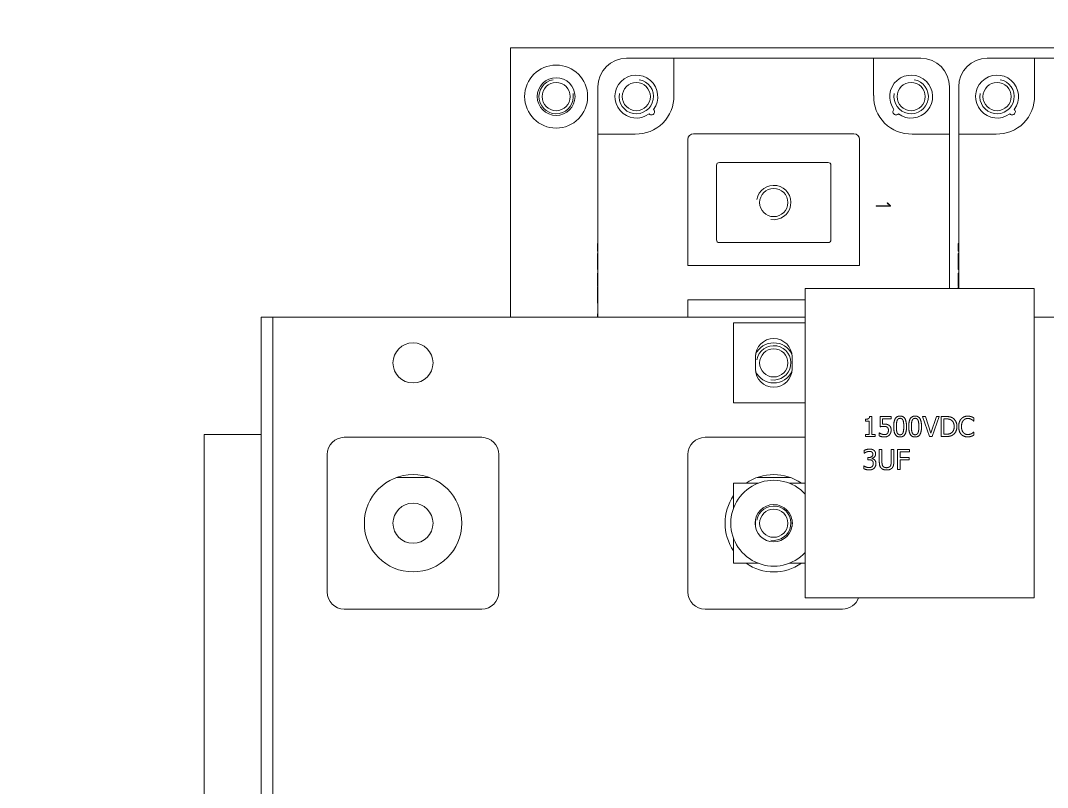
# Model space of a CAD drawing. Header units: millimetres. Extents: x 0 to 8410, y 0 to 5940.
# Drawn here: x 3298.4 to 3477.8, y 4058.8 to 4192.7 of the extents above; entities that cross this region are included whole.
import ezdxf

# ---------------------------------------------------------------- set-up
doc = ezdxf.new("R2010")
doc.units = ezdxf.units.MM
doc.header["$LTSCALE"] = 10
doc.layers.add('가시적인 것(ISO)', color=3, linetype='Continuous', lineweight=5, true_color=0x00ff00)
doc.layers.add('가시적인 좁은 것(ISO)', color=3, linetype='Continuous', lineweight=5, true_color=0x00ff00)
doc.layers.add('해치(ISO)', color=7, linetype='Continuous', lineweight=5)

msp = doc.modelspace()

# ---------------------------------------------------------------- hatches: boundary and pattern name
at = {"layer": '해치(ISO)'}
h = msp.add_hatch(dxfattribs=at)
h.set_pattern_fill('ANSI31', color=256, scale=254, angle=15, style=0)
h.set_pattern_definition([(60, (0, 0), (-27.4963, 15.87501), [])])
edge = h.paths.add_edge_path()
edge.add_line((3209.29, 3686.73), (3249.29, 3686.73))
edge.add_line((3249.29, 3686.73), (3249.29, 3688.73))
edge.add_ellipse((3246.29, 3688.73), major_axis=(3, 0), ratio=1, start_angle=0, end_angle=90)
edge.add_line((3246.29, 3691.73), (3218.79, 3691.73))
edge.add_ellipse((3218.79, 3696.23), major_axis=(0, -4.5), ratio=1, start_angle=270, end_angle=360, ccw=False)
edge.add_line((3214.29, 3696.23), (3214.29, 3723.73))
edge.add_ellipse((3211.29, 3723.73), major_axis=(3, 0), ratio=1, start_angle=0, end_angle=90)
edge.add_line((3211.29, 3726.73), (3209.29, 3726.73))
edge.add_line((3209.29, 3726.73), (3209.29, 3686.73))
edge = h.paths.add_edge_path()
edge.add_ellipse((4495.19, 3696.23), major_axis=(4.5, 0), ratio=1, start_angle=270, end_angle=360)
edge.add_line((4499.69, 3696.23), (4499.69, 3723.73))
edge.add_ellipse((4502.69, 3723.73), major_axis=(0, 3), ratio=1, start_angle=0, end_angle=90, ccw=False)
edge.add_line((4502.69, 3726.73), (4504.69, 3726.73))
edge.add_line((4504.69, 3726.73), (4504.69, 3686.73))
edge.add_line((4504.69, 3686.73), (4464.69, 3686.73))
edge.add_line((4464.69, 3686.73), (4464.69, 3688.73))
edge.add_ellipse((4467.69, 3688.73), major_axis=(0, 3), ratio=1, start_angle=0, end_angle=90, ccw=False)
edge.add_line((4467.69, 3691.73), (4495.19, 3691.73))
edge = h.paths.add_edge_path()
edge.add_ellipse((3218.79, 4372.63), major_axis=(-4.5, 0), ratio=1, start_angle=270, end_angle=360)
edge.add_line((3214.29, 4372.63), (3214.29, 4345.13))
edge.add_ellipse((3211.29, 4345.13), major_axis=(0, -3), ratio=1, start_angle=0, end_angle=90, ccw=False)
edge.add_line((3211.29, 4342.13), (3209.29, 4342.13))
edge.add_line((3209.29, 4342.13), (3209.29, 4382.13))
edge.add_line((3209.29, 4382.13), (3249.29, 4382.13))
edge.add_line((3249.29, 4382.13), (3249.29, 4380.13))
edge.add_ellipse((3246.29, 4380.13), major_axis=(0, -3), ratio=1, start_angle=0, end_angle=90, ccw=False)
edge.add_line((3246.29, 4377.13), (3218.79, 4377.13))
edge = h.paths.add_edge_path()
edge.add_line((4467.69, 4377.13), (4495.19, 4377.13))
edge.add_ellipse((4495.19, 4372.63), major_axis=(0, 4.5), ratio=1, start_angle=270, end_angle=360, ccw=False)
edge.add_line((4499.69, 4372.63), (4499.69, 4345.13))
edge.add_ellipse((4502.69, 4345.13), major_axis=(-3, 0), ratio=1, start_angle=0, end_angle=90)
edge.add_line((4502.69, 4342.13), (4504.69, 4342.13))
edge.add_line((4504.69, 4342.13), (4504.69, 4382.13))
edge.add_line((4504.69, 4382.13), (4464.69, 4382.13))
edge.add_line((4464.69, 4382.13), (4464.69, 4380.13))
edge.add_ellipse((4467.69, 4380.13), major_axis=(-3, 0), ratio=1, start_angle=0, end_angle=90)

# ---------------------------------------------------------------- linework, layer by layer
at = {"layer": '가시적인 것(ISO)'}
for p, q in [((3383.99, 4187.93), (3383.99, 4140.93)), ((3664.99, 4187.93), (3383.99, 4187.93)), ((3404.29, 4186.13), (3412.54, 4186.13)), ((3447.44, 4186.13), (3412.54, 4186.13)), ((3412.54, 4186.13), (3412.54, 4179.61)), ((3447.44, 4186.13), (3455.69, 4186.13)), ((3447.44, 4179.61), (3447.44, 4186.13)), ((3467.29, 4186.13), (3475.54, 4186.13)), ((3510.44, 4186.13), (3475.54, 4186.13)), ((3475.54, 4186.13), (3475.54, 4179.61)), ((3399.29, 4172.88), (3399.29, 4181.13)), ((3460.69, 4181.13), (3460.69, 4172.88)), ((3462.29, 4172.88), (3462.29, 4181.13)), ((3399.29, 4172.88), (3399.29, 4140.93)), ((3405.81, 4172.88), (3399.29, 4172.88)), ((3414.99, 4171.93), (3414.99, 4149.93)), ((3443.99, 4172.93), (3415.99, 4172.93)), ((3444.99, 4149.93), (3444.99, 4171.93)), ((3460.69, 4172.88), (3454.17, 4172.88)), ((3460.69, 4145.93), (3460.69, 4172.88)), ((3462.29, 4172.88), (3462.29, 4145.93)), ((3468.81, 4172.88), (3462.29, 4172.88)), ((3419.99, 4167.43), (3419.99, 4154.43)), ((3439.49, 4167.93), (3420.49, 4167.93)), ((3439.99, 4154.43), (3439.99, 4167.43)), ((3449.84, 4160.87), (3449.8, 4160.83)), ((3450.37, 4160.38), (3449.84, 4160.87)), ((3450.3, 4160.38), (3447.87, 4160.38)), ((3447.87, 4160.38), (3447.87, 4160.32)), ((3447.87, 4160.32), (3450.37, 4160.32)), ((3449.8, 4160.83), (3450.3, 4160.38)), ((3450.37, 4160.32), (3450.37, 4160.38)), ((3399.29, 4153.77), (3399.19, 4153.77)), ((3399.19, 4153.77), (3399.19, 4152.41)), ((3420.49, 4153.93), (3439.49, 4153.93)), ((3462.29, 4153.77), (3462.19, 4153.77)), ((3462.19, 4153.77), (3462.19, 4152.41)), ((3399.29, 4152.41), (3399.19, 4152.41)), ((3399.29, 4152.03), (3399.19, 4152.03)), ((3462.29, 4152.41), (3462.19, 4152.41)), ((3462.29, 4152.03), (3462.19, 4152.03)), ((3399.29, 4149.72), (3399.19, 4149.72)), ((3399.29, 4149.22), (3399.19, 4149.22)), ((3399.19, 4149.22), (3399.19, 4149.21)), ((3399.29, 4149.21), (3399.19, 4149.21)), ((3399.29, 4148.62), (3399.19, 4148.62)), ((3399.19, 4148.62), (3399.19, 4147.69)), ((3414.99, 4149.93), (3444.99, 4149.93)), ((3462.29, 4149.72), (3462.19, 4149.72)), ((3462.29, 4149.22), (3462.19, 4149.22)), ((3462.19, 4149.22), (3462.19, 4149.21)), ((3462.29, 4149.21), (3462.19, 4149.21)), ((3462.29, 4148.62), (3462.19, 4148.62)), ((3462.19, 4148.62), (3462.19, 4147.69)), ((3399.29, 4146.78), (3399.19, 4146.78)), ((3462.29, 4146.78), (3462.19, 4146.78)), ((3399.29, 4146.41), (3399.19, 4146.41)), ((3399.29, 4146.25), (3399.19, 4146.25)), ((3399.29, 4146.14), (3399.19, 4146.14)), ((3399.19, 4146.14), (3399.19, 4143.33)), ((3435.49, 4145.93), (3475.49, 4145.93)), ((3435.49, 4145.93), (3435.49, 4091.93)), ((3462.29, 4146.41), (3462.19, 4146.41)), ((3462.29, 4146.25), (3462.19, 4146.25)), ((3462.29, 4146.14), (3462.19, 4146.14)), ((3462.19, 4146.14), (3462.19, 4145.93)), ((3475.49, 4091.93), (3475.49, 4145.93)), ((3399.29, 4143.33), (3399.19, 4143.33)), ((3414.99, 4143.93), (3414.99, 4140.93)), ((3435.49, 4143.93), (3414.99, 4143.93)), ((3399.29, 4141.47), (3399.19, 4141.47)), ((3399.19, 4141.47), (3399.19, 4140.93)), ((3340.49, 4135.93), (3340.49, 4140.93)), ((3342.49, 4140.93), (3340.49, 4140.93)), ((3342.49, 4140.93), (3342.49, 4135.93)), ((3342.49, 4140.93), (3344.49, 4140.93)), ((3344.49, 4140.93), (3435.49, 4140.93)), ((3422.99, 4125.93), (3422.99, 4139.93)), ((3435.49, 4139.93), (3422.99, 4139.93)), ((3475.49, 4140.93), (3498.49, 4140.93)), ((3340.49, 4135.93), (3340.49, 3980.93)), ((3342.49, 4135.93), (3342.49, 3980.93)), ((3426.79, 4131.88), (3426.79, 4133.98)), ((3433.19, 4133.98), (3433.19, 4131.88)), ((3422.99, 4125.93), (3435.49, 4125.93)), ((3446.74, 4123.58), (3447.11, 4123.58)), ((3447.11, 4123.58), (3447.11, 4120.42)), ((3448.55, 4123.57), (3450.47, 4123.57)), ((3448.55, 4121.76), (3448.55, 4123.57)), ((3450.47, 4123.57), (3450.47, 4123.16)), ((3455.98, 4123.57), (3456.48, 4123.57)), ((3457.18, 4120.07), (3455.98, 4123.57)), ((3456.48, 4123.57), (3457.45, 4120.66)), ((3457.45, 4120.66), (3458.42, 4123.57)), ((3458.89, 4123.57), (3457.68, 4120.07)), ((3458.42, 4123.57), (3458.89, 4123.57)), ((3459.22, 4123.57), (3460.02, 4123.57)), ((3459.22, 4120.07), (3459.22, 4123.57)), ((3464.94, 4123.33), (3464.94, 4122.77)), ((3446.02, 4122.77), (3446.02, 4123.09)), ((3446.66, 4122.77), (3446.02, 4122.77)), ((3446.66, 4120.42), (3446.66, 4122.77)), ((3449, 4123.16), (3449, 4122.22)), ((3450.47, 4123.16), (3449, 4123.16)), ((3460.04, 4123.16), (3459.69, 4123.16)), ((3459.69, 4123.16), (3459.69, 4120.47)), ((3464.94, 4122.77), (3464.91, 4122.77)), ((3330.49, 3911.43), (3330.49, 4120.43)), ((3330.49, 4120.43), (3340.49, 4120.43)), ((3354.99, 4119.93), (3378.99, 4119.93)), ((3417.99, 4119.93), (3435.49, 4119.93)), ((3446.02, 4120.42), (3446.66, 4120.42)), ((3446.02, 4120.07), (3446.02, 4120.42)), ((3447.73, 4120.07), (3446.02, 4120.07)), ((3447.11, 4120.42), (3447.73, 4120.42)), ((3447.73, 4120.42), (3447.73, 4120.07)), ((3448.41, 4120.69), (3448.44, 4120.69)), ((3448.41, 4120.19), (3448.41, 4120.69)), ((3457.68, 4120.07), (3457.18, 4120.07)), ((3460.03, 4120.07), (3459.22, 4120.07)), ((3459.69, 4120.47), (3460.04, 4120.47)), ((3464.91, 4120.86), (3464.94, 4120.86)), ((3464.94, 4120.86), (3464.94, 4120.31)), ((3448.43, 4117.8), (3448.89, 4117.8)), ((3448.43, 4115.62), (3448.43, 4117.8)), ((3448.89, 4117.8), (3448.89, 4115.62)), ((3450.5, 4117.8), (3450.96, 4117.8)), ((3450.5, 4115.61), (3450.5, 4117.8)), ((3450.96, 4117.8), (3450.96, 4115.62)), ((3451.63, 4117.8), (3453.72, 4117.8)), ((3451.63, 4114.3), (3451.63, 4117.8)), ((3453.72, 4117.8), (3453.72, 4117.39)), ((3351.99, 4092.93), (3351.99, 4116.93)), ((3381.99, 4116.93), (3381.99, 4092.93)), ((3414.99, 4092.93), (3414.99, 4116.93)), ((3445.81, 4117.17), (3445.81, 4117.66)), ((3445.84, 4117.17), (3445.81, 4117.17)), ((3446.43, 4116.4), (3446.59, 4116.4)), ((3446.43, 4116.01), (3446.43, 4116.4)), ((3446.63, 4116.01), (3446.43, 4116.01)), ((3447.13, 4116.25), (3447.13, 4116.22)), ((3452.09, 4117.39), (3452.09, 4116.4)), ((3453.72, 4117.39), (3452.09, 4117.39)), ((3452.09, 4116.4), (3453.65, 4116.4)), ((3453.65, 4116.4), (3453.65, 4115.99)), ((3445.72, 4114.94), (3445.75, 4114.94)), ((3445.72, 4114.45), (3445.72, 4114.94)), ((3452.09, 4114.3), (3451.63, 4114.3)), ((3452.09, 4115.99), (3452.09, 4114.3)), ((3453.65, 4115.99), (3452.09, 4115.99)), ((3364.12, 4112.93), (3369.86, 4112.93)), ((3427.12, 4112.93), (3432.86, 4112.93)), ((3422.99, 4107.63), (3422.99, 4111.93)), ((3427.3, 4111.93), (3422.99, 4111.93)), ((3435.49, 4111.93), (3432.68, 4111.93)), ((3426.79, 4104.37), (3426.79, 4105.5)), ((3433.19, 4105.5), (3433.19, 4104.37)), ((3422.99, 4097.93), (3422.99, 4102.24)), ((3422.99, 4097.93), (3427.3, 4097.93)), ((3432.68, 4097.93), (3435.49, 4097.93)), ((3475.49, 4091.93), (3435.49, 4091.93)), ((3378.99, 4089.93), (3354.99, 4089.93)), ((3441.99, 4089.93), (3417.99, 4089.93))]:
    msp.add_line(p, q, dxfattribs=at)
for centre, radius in [((3391.99, 4179.43), 5.5), ((3391.99, 4179.43), 3.3), ((3391.99, 4179.43), 2.46), ((3405.99, 4179.43), 2.46), ((3453.99, 4179.43), 2.46), ((3468.99, 4179.43), 2.46), ((3429.99, 4160.93), 2.46), ((3366.99, 4132.93), 3.5), ((3429.99, 4132.93), 2.46), ((3366.99, 4104.93), 8.5), ((3366.99, 4104.93), 3.5), ((3429.99, 4104.93), 3.25), ((3429.99, 4104.93), 2.46)]:
    msp.add_circle(centre, radius, dxfattribs=at)
for centre, radius, start, end in [((3404.29, 4181.13), 5, 90, 180), ((3455.69, 4181.13), 5, 0, 90), ((3467.29, 4181.13), 5, 90, 180), ((3405.99, 4179.43), 3.75, 323.3287, 306.6713), ((3453.99, 4179.43), 3.75, 233.3287, 216.6713), ((3468.99, 4179.43), 3.75, 323.3287, 306.6713), ((3405.99, 4179.43), 6.55, 268.4273, 1.5727), ((3453.99, 4179.43), 6.55, 178.4273, 271.5727), ((3468.99, 4179.43), 6.55, 268.4273, 1.5727), ((3408.64, 4176.78), 0.545, 220.8357, 49.1643), ((3451.34, 4176.78), 0.545, 130.8357, 319.1643), ((3471.64, 4176.78), 0.545, 220.8357, 49.1643), ((3415.99, 4171.93), 1, 90, 180), ((3443.99, 4171.93), 1, 0, 90), ((3420.49, 4167.43), 0.5, 90, 180), ((3439.49, 4167.43), 0.5, 0, 90), ((3420.49, 4154.43), 0.5, 180, 270), ((3439.49, 4154.43), 0.5, 270, 0), ((3429.99, 4133.98), 3.2, 0, 180), ((3429.99, 4132.93), 3.5, 25.0538, 154.9462), ((3429.99, 4131.88), 3.2, 180, 0), ((3429.99, 4132.93), 3.5, 205.0538, 334.9462), ((3354.99, 4116.93), 3, 90, 180), ((3378.99, 4116.93), 3, 0, 90), ((3417.99, 4116.93), 3, 90, 180), ((3429.99, 4104.93), 7.5, 42.8334, 317.1666), ((3429.99, 4104.93), 8.5, 55.4397, 124.5603), ((3429.99, 4104.93), 8.5, 145.4397, 214.5603), ((3429.99, 4104.93), 8.5, 235.4397, 304.5603), ((3354.99, 4092.93), 3, 180, 270), ((3378.99, 4092.93), 3, 270, 0), ((3417.99, 4092.93), 3, 180, 270), ((3441.99, 4092.93), 3, 270, 340.5288)]:
    msp.add_arc(centre, radius, start, end, dxfattribs=at)
for points in [[(3399.19, 4152.03), (3399.19, 4151.94), (3399.19, 4151.8), (3399.19, 4151.57)], [(3462.19, 4152.03), (3462.19, 4151.94), (3462.19, 4151.8), (3462.19, 4151.57)], [(3399.19, 4151.57), (3399.19, 4151.36), (3399.19, 4150.74), (3399.19, 4150.37)], [(3399.19, 4150.37), (3399.19, 4150.19), (3399.19, 4149.86), (3399.19, 4149.72)], [(3462.19, 4151.57), (3462.19, 4151.36), (3462.19, 4150.74), (3462.19, 4150.37)], [(3462.19, 4150.37), (3462.19, 4150.19), (3462.19, 4149.86), (3462.19, 4149.72)], [(3399.19, 4149.72), (3399.19, 4149.6), (3399.19, 4149.31), (3399.19, 4149.22)], [(3462.19, 4149.72), (3462.19, 4149.6), (3462.19, 4149.31), (3462.19, 4149.22)], [(3399.19, 4147.69), (3399.19, 4147.32), (3399.19, 4146.95), (3399.19, 4146.78)], [(3399.19, 4146.78), (3399.19, 4146.59), (3399.19, 4146.48), (3399.19, 4146.41)], [(3462.19, 4147.69), (3462.19, 4147.32), (3462.19, 4146.95), (3462.19, 4146.78)], [(3462.19, 4146.78), (3462.19, 4146.59), (3462.19, 4146.48), (3462.19, 4146.41)], [(3399.19, 4146.41), (3399.19, 4146.31), (3399.19, 4146.25)], [(3462.19, 4146.41), (3462.19, 4146.31), (3462.19, 4146.25)], [(3446.02, 4123.09), (3446.38, 4123.09), (3446.72, 4123.29), (3446.74, 4123.58)], [(3450.94, 4121.81), (3450.94, 4122.76), (3451.49, 4123.64), (3452.06, 4123.64)], [(3452.06, 4123.25), (3451.86, 4123.25), (3451.61, 4123.06), (3451.54, 4122.88)], [(3452.06, 4123.64), (3452.64, 4123.64), (3453.18, 4122.73), (3453.18, 4121.82)], [(3452.57, 4122.89), (3452.5, 4123.06), (3452.26, 4123.25), (3452.06, 4123.25)], [(3453.57, 4121.81), (3453.57, 4122.76), (3454.11, 4123.64), (3454.69, 4123.64)], [(3454.69, 4123.25), (3454.49, 4123.25), (3454.24, 4123.06), (3454.16, 4122.88)], [(3454.69, 4123.64), (3455.26, 4123.64), (3455.8, 4122.73), (3455.8, 4121.82)], [(3455.2, 4122.89), (3455.13, 4123.06), (3454.88, 4123.25), (3454.69, 4123.25)], [(3460.02, 4123.57), (3460.51, 4123.57), (3461.08, 4123.42), (3461.27, 4123.29)], [(3461.27, 4123.29), (3461.61, 4123.06), (3461.98, 4122.32), (3461.98, 4121.81)], [(3462.73, 4123.15), (3462.94, 4123.38), (3463.51, 4123.63), (3463.86, 4123.63)], [(3463.86, 4123.23), (3463.64, 4123.23), (3463.24, 4123.05), (3463.09, 4122.87)], [(3463.86, 4123.63), (3464.04, 4123.63), (3464.35, 4123.58), (3464.48, 4123.54)], [(3464.51, 4123.06), (3464.38, 4123.14), (3464.07, 4123.23), (3463.86, 4123.23)], [(3464.48, 4123.54), (3464.59, 4123.5), (3464.83, 4123.4), (3464.94, 4123.33)], [(3449.25, 4121.85), (3449.05, 4121.85), (3448.67, 4121.79), (3448.55, 4121.76)], [(3449, 4122.22), (3449.09, 4122.23), (3449.25, 4122.24), (3449.32, 4122.24)], [(3449.82, 4121.69), (3449.72, 4121.77), (3449.42, 4121.85), (3449.25, 4121.85)], [(3449.32, 4122.24), (3449.59, 4122.24), (3449.96, 4122.15), (3450.13, 4122.02)], [(3450.02, 4121.18), (3450.02, 4121.37), (3449.92, 4121.61), (3449.82, 4121.69)], [(3450.13, 4122.02), (3450.31, 4121.89), (3450.49, 4121.5), (3450.49, 4121.18)], [(3452.06, 4119.99), (3451.48, 4119.99), (3450.94, 4120.89), (3450.94, 4121.81)], [(3451.54, 4122.88), (3451.47, 4122.7), (3451.42, 4122.16), (3451.42, 4121.81)], [(3451.42, 4121.81), (3451.42, 4121.45), (3451.46, 4120.95), (3451.53, 4120.76)], [(3453.18, 4121.82), (3453.18, 4120.88), (3452.63, 4119.99), (3452.06, 4119.99)], [(3452.7, 4121.82), (3452.7, 4122.18), (3452.64, 4122.71), (3452.57, 4122.89)], [(3452.58, 4120.75), (3452.64, 4120.92), (3452.7, 4121.46), (3452.7, 4121.82)], [(3454.69, 4119.99), (3454.11, 4119.99), (3453.57, 4120.89), (3453.57, 4121.81)], [(3454.16, 4122.88), (3454.09, 4122.7), (3454.04, 4122.16), (3454.04, 4121.81)], [(3454.04, 4121.81), (3454.04, 4121.45), (3454.09, 4120.95), (3454.16, 4120.76)], [(3455.8, 4121.82), (3455.8, 4120.88), (3455.26, 4119.99), (3454.69, 4119.99)], [(3455.33, 4121.82), (3455.33, 4122.18), (3455.27, 4122.71), (3455.2, 4122.89)], [(3455.2, 4120.75), (3455.27, 4120.92), (3455.33, 4121.46), (3455.33, 4121.82)], [(3460.97, 4122.95), (3460.78, 4123.06), (3460.36, 4123.16), (3460.04, 4123.16)], [(3461.5, 4121.82), (3461.5, 4122.22), (3461.23, 4122.79), (3460.97, 4122.95)], [(3461.01, 4120.7), (3461.25, 4120.87), (3461.5, 4121.41), (3461.5, 4121.82)], [(3461.98, 4121.81), (3461.98, 4121.33), (3461.6, 4120.56), (3461.27, 4120.35)], [(3462.29, 4121.81), (3462.29, 4122.25), (3462.51, 4122.91), (3462.73, 4123.15)], [(3462.73, 4120.46), (3462.52, 4120.69), (3462.29, 4121.37), (3462.29, 4121.81)], [(3463.09, 4122.87), (3462.94, 4122.69), (3462.78, 4122.15), (3462.78, 4121.81)], [(3462.78, 4121.81), (3462.78, 4121.45), (3462.95, 4120.93), (3463.1, 4120.76)], [(3464.91, 4122.77), (3464.85, 4122.83), (3464.65, 4122.99), (3464.51, 4123.06)], [(3449.33, 4119.99), (3449.08, 4119.99), (3448.59, 4120.1), (3448.41, 4120.19)], [(3448.44, 4120.69), (3448.5, 4120.65), (3448.7, 4120.55), (3448.82, 4120.5)], [(3448.82, 4120.5), (3448.96, 4120.45), (3449.19, 4120.4), (3449.33, 4120.4)], [(3449.33, 4120.4), (3449.48, 4120.4), (3449.74, 4120.5), (3449.84, 4120.61)], [(3450.18, 4120.34), (3450.04, 4120.18), (3449.6, 4119.99), (3449.33, 4119.99)], [(3449.84, 4120.61), (3449.93, 4120.72), (3450.02, 4120.99), (3450.02, 4121.18)], [(3450.49, 4121.18), (3450.49, 4120.93), (3450.33, 4120.5), (3450.18, 4120.34)], [(3451.53, 4120.76), (3451.6, 4120.58), (3451.86, 4120.38), (3452.06, 4120.38)], [(3452.06, 4120.38), (3452.25, 4120.38), (3452.5, 4120.57), (3452.58, 4120.75)], [(3454.16, 4120.76), (3454.23, 4120.58), (3454.48, 4120.38), (3454.69, 4120.38)], [(3454.69, 4120.38), (3454.88, 4120.38), (3455.13, 4120.57), (3455.2, 4120.75)], [(3461.27, 4120.35), (3461, 4120.18), (3460.45, 4120.07), (3460.03, 4120.07)], [(3460.04, 4120.47), (3460.35, 4120.47), (3460.82, 4120.57), (3461.01, 4120.7)], [(3463.86, 4120), (3463.52, 4120), (3462.94, 4120.23), (3462.73, 4120.46)], [(3463.1, 4120.76), (3463.25, 4120.58), (3463.64, 4120.41), (3463.86, 4120.41)], [(3463.86, 4120.41), (3464.06, 4120.41), (3464.41, 4120.51), (3464.54, 4120.58)], [(3464.48, 4120.11), (3464.33, 4120.06), (3464.07, 4120), (3463.86, 4120)], [(3464.94, 4120.31), (3464.83, 4120.25), (3464.62, 4120.15), (3464.48, 4120.11)], [(3464.54, 4120.58), (3464.67, 4120.65), (3464.86, 4120.81), (3464.91, 4120.86)], [(3445.81, 4117.66), (3445.97, 4117.74), (3446.49, 4117.88), (3446.73, 4117.88)], [(3446.73, 4117.88), (3446.97, 4117.88), (3447.32, 4117.78), (3447.46, 4117.68)], [(3446.19, 4117.36), (3446.07, 4117.31), (3445.91, 4117.21), (3445.84, 4117.17)], [(3446.69, 4117.47), (3446.56, 4117.47), (3446.31, 4117.41), (3446.19, 4117.36)], [(3446.59, 4116.4), (3446.9, 4116.4), (3447.3, 4116.7), (3447.3, 4116.98)], [(3447.16, 4115.88), (3447.06, 4115.96), (3446.79, 4116.01), (3446.63, 4116.01)], [(3447.12, 4117.36), (3447.03, 4117.42), (3446.81, 4117.47), (3446.69, 4117.47)], [(3447.3, 4116.98), (3447.3, 4117.12), (3447.2, 4117.31), (3447.12, 4117.36)], [(3447.78, 4117.03), (3447.78, 4116.74), (3447.4, 4116.31), (3447.13, 4116.25)], [(3447.13, 4116.22), (3447.24, 4116.19), (3447.49, 4116.09), (3447.6, 4115.99)], [(3447.46, 4117.68), (3447.62, 4117.57), (3447.78, 4117.25), (3447.78, 4117.03)], [(3446.67, 4114.23), (3446.41, 4114.23), (3445.89, 4114.36), (3445.72, 4114.45)], [(3445.75, 4114.94), (3445.9, 4114.83), (3446.4, 4114.64), (3446.64, 4114.64)], [(3446.64, 4114.64), (3446.79, 4114.64), (3447.08, 4114.73), (3447.18, 4114.83)], [(3447.54, 4114.55), (3447.38, 4114.4), (3446.95, 4114.23), (3446.67, 4114.23)], [(3447.37, 4115.38), (3447.37, 4115.57), (3447.26, 4115.81), (3447.16, 4115.88)], [(3447.18, 4114.83), (3447.27, 4114.94), (3447.37, 4115.19), (3447.37, 4115.38)], [(3447.84, 4115.34), (3447.84, 4115.11), (3447.68, 4114.71), (3447.54, 4114.55)], [(3447.6, 4115.99), (3447.71, 4115.89), (3447.84, 4115.57), (3447.84, 4115.34)], [(3448.76, 4114.55), (3448.58, 4114.74), (3448.43, 4115.25), (3448.43, 4115.62)], [(3449.69, 4114.23), (3449.38, 4114.23), (3448.93, 4114.39), (3448.76, 4114.55)], [(3448.89, 4115.62), (3448.89, 4115.38), (3448.96, 4115.05), (3449.04, 4114.91)], [(3449.04, 4114.91), (3449.14, 4114.77), (3449.46, 4114.63), (3449.69, 4114.63)], [(3449.69, 4114.63), (3449.91, 4114.63), (3450.25, 4114.77), (3450.35, 4114.91)], [(3450.63, 4114.55), (3450.46, 4114.39), (3450.02, 4114.23), (3449.69, 4114.23)], [(3450.35, 4114.91), (3450.43, 4115.05), (3450.5, 4115.37), (3450.5, 4115.61)], [(3450.96, 4115.62), (3450.96, 4115.25), (3450.81, 4114.73), (3450.63, 4114.55)]]:
    msp.add_open_spline(points, degree=2, dxfattribs=at)
at = {"layer": '가시적인 좁은 것(ISO)'}
for centre, start, end in [((3391.99, 4179.43), 100, 10), ((3405.99, 4179.43), 170, 80), ((3453.99, 4179.43), 170, 80), ((3468.99, 4179.43), 170, 80), ((3429.99, 4160.93), 260, 170), ((3429.99, 4132.93), 260, 170), ((3429.99, 4104.93), 260, 170)]:
    msp.add_arc(centre, 3, start, end, dxfattribs=at)

doc.saveas('drawing.dxf')
